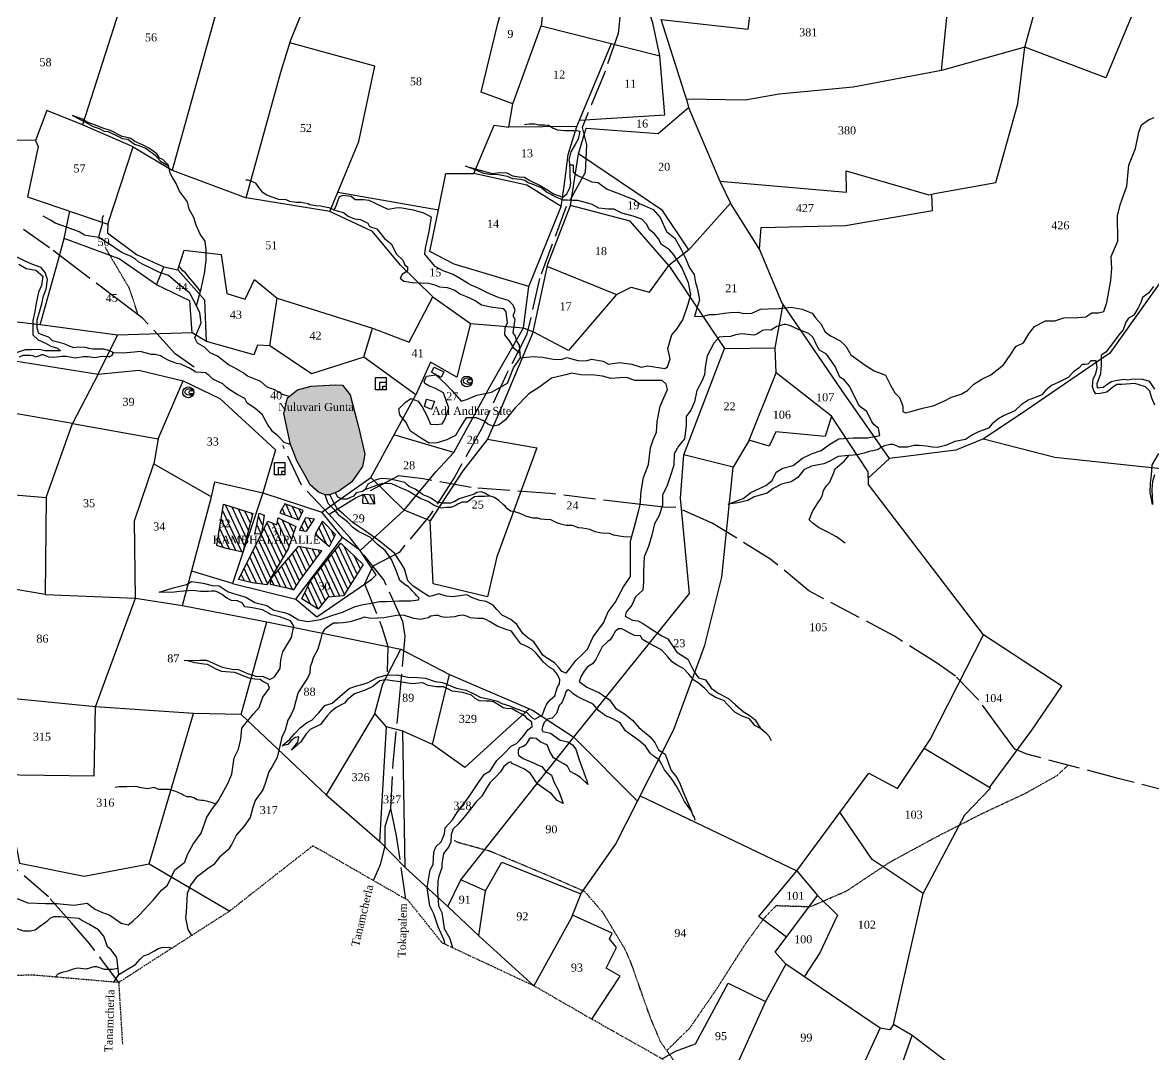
# Model space of a CAD drawing. Header units: millimetres. Extents: x 497 to 2247, y -457 to 1031.
# Drawn here: x 1108.6 to 1532.4, y -128.8 to 257.8 of the extents above; entities that cross this region are included whole.
import ezdxf

# ---------------------------------------------------------------- set-up
doc = ezdxf.new("R2010")
doc.units = ezdxf.units.MM
doc.header["$MEASUREMENT"] = 0
for name, pattern in [('ACAD_ISO02W100', [15, 12, -3]), ('ACAD_ISO07W100', [3, 0, -3]), ('BORDER', [1.75, 0.5, -0.25, 0.5, -0.25, 0, -0.25])]:
    doc.linetypes.add(name, pattern=pattern)
for name, color, linetype in [('CARTTRACK', 30, 'ACAD_ISO02W100'), ('NALA', 4, 'Continuous'), ('ROUND WELL', 5, 'Continuous'), ('SQUAREWELL', 5, 'Continuous'), ('SURVEY_BND', 7, 'Continuous'), ('SURVEY_NO', 7, 'Continuous'), ('VILLAGE_AREA', 1, 'Continuous'), ('WATER_BODY', 4, 'Continuous')]:
    doc.layers.add(name, color=color, linetype=linetype)
doc.layers.add('FOOTPATH', color=150, linetype='ACAD_ISO07W100', lineweight=30)
doc.layers.add('VILL_BOUNDARY', color=6, linetype='BORDER', lineweight=30)
doc.styles.get("Standard").update_dxf_attribs({"font": 'TIMES.TTF'})

msp = doc.modelspace()

# ---------------------------------------------------------------- hatches: boundary and pattern name
at = {"layer": 'VILLAGE_AREA'}
h = msp.add_hatch(dxfattribs=at)
h.set_pattern_fill('ANSI31', color=256, scale=15, angle=70, style=0)
h.paths.add_polyline_path([(1240.4, 80.78), (1236.2, 81.02), (1236.07, 77.76), (1240.56, 77.43)])
h.paths.add_polyline_path([(1221.03, 71.04), (1218.26, 66.08), (1223.66, 61.49), (1225.92, 65.94)])
h.paths.add_polyline_path([(1217.96, 71.69), (1214.68, 72.2), (1212.34, 67.61), (1214.97, 67.25)])
h.paths.add_polyline_path([(1213.8, 74.98), (1206.87, 77.45), (1204.97, 74.17), (1212.2, 71.55)])
h.paths.add_polyline_path([(1211.02, 69.05), (1204.38, 72.19), (1203.94, 69.64), (1200.51, 70.95), (1189.49, 49.08), (1194.82, 47.91), (1200.15, 47.18), (1208.18, 60.67)])
h.paths.add_polyline_path([(1194.96, 73.81), (1183.87, 77.31), (1181.38, 61.93), (1184.89, 60.76), (1191.17, 59.37)])
h.paths.add_polyline_path([(1199.12, 73.3), (1197.23, 73.96), (1195.62, 66.08), (1198.13, 66.22)])
h.paths.add_polyline_path([(1236.31, 54.8), (1227.85, 62.78), (1216.53, 48.61), (1213.31, 41.95), (1219.39, 38.02), (1222.96, 42.55), (1228.92, 43.02)])
h.paths.add_polyline_path([(1220.73, 59.87), (1211.83, 61.54), (1201.61, 49.52), (1201.39, 47.4), (1207.74, 46.03), (1210.24, 45.27), (1212.55, 48.77)])
h.paths.add_polyline_path([(1179.13, 61.8), (1220.01, 61.8), (1220.01, 66.3), (1179.13, 66.3)], flags=9)
h.paths.add_polyline_path([(1201.03, 64.85), (1206.98, 64.85), (1206.98, 69.41), (1201.03, 69.41)], flags=24)
h.paths.add_polyline_path([(1181.22, 67.83), (1187.17, 67.83), (1187.17, 72.4), (1181.22, 72.4)], flags=9)
h.paths.add_polyline_path([(1218.73, 44.33), (1224.68, 44.33), (1224.68, 48.9), (1218.73, 48.9)], flags=24)
at = {"layer": 'WATER_BODY'}
h = msp.add_hatch(dxfattribs=at)
h.set_pattern_fill('DASH', color=256, scale=15, style=0)
h.paths.add_polyline_path([(893.99, 152.63), (894.09, 155.54), (882.16, 159.4), (881.44, 156.58), (879.94, 151.86), (878.21, 148.18), (875.25, 142.47), (875.11, 137.2), (876.57, 135.02), (881.35, 134.11), (886.08, 135.29), (888.72, 138.21), (891.86, 142.21), (893.4, 145.8)])
h.paths.add_polyline_path([(891.17, 164.08), (888.26, 166.08), (886.35, 166.03), (884.62, 165.58), (883.89, 164.53), (882.53, 160.85), (882.16, 159.4), (894.09, 155.54), (894.13, 156.81), (892.67, 160.72)])
h.paths.add_polyline_path([(1231.41, 118.37), (1228.55, 121.98), (1225.81, 122.1), (1216.76, 121.57), (1211.63, 120.23), (1207.95, 117.14), (1206.55, 111.29), (1209.06, 99.69), (1210.21, 96.62), (1211.4, 93.62), (1214.5, 88.1), (1216.37, 84.64), (1219.52, 81.86), (1222.07, 80.86), (1223.76, 80.81), (1227.16, 82.24), (1232.06, 85.74), (1235.97, 91.45), (1236.84, 96.14), (1234.68, 105.88)])
h.paths.add_polyline_path([(878.85, 143.74), (887.02, 143.74), (887.02, 148.31), (878.85, 148.31)], flags=24)
h.paths.add_polyline_path([(1203.55, 111.44), (1232.86, 111.44), (1232.86, 116.16), (1203.55, 116.16)], flags=9)

# ---------------------------------------------------------------- linework, layer by layer
at = {"layer": 'CARTTRACK'}
for points in [[(1172.94, 128.63), (1165.85, 133.72), (1153.61, 147.08), (1145.84, 152.96), (1129.6, 165.13), (1118.74, 173.38), (1105.98, 182.41), (1093.72, 192.4), (1074.46, 208.06), (1057.98, 219.66), (1040.62, 236.35), (1019.7, 258.99), (1007.02, 272.42), (994.48, 281.19), (967.85, 297.44), (953.99, 305.24), (932.67, 314.02), (902.08, 324.06)], [(1144.63, -101.88), (1133.63, -87.18), (1126.9, -79.54), (1118.33, -69.72), (1106.23, -59.45), (1098.84, -38.03), (1093.43, -13.07), (1087.56, 23.76), (1082.41, 49.11), (1077.79, 69.79), (1064.25, 98.11), (1044.65, 138.97), (1033.76, 158.97), (1025.37, 175.64), (1001.49, 191.85), (999.31, 194.94), (999.31, 200.41), (1000.3, 228.92), (1000.56, 243.66), (1006.09, 273.07)], [(1332.73, 262.15), (1331.77, 253.75), (1326.32, 237.92), (1318.31, 218.53), (1320, 211.96), (1319.48, 201.68), (1312.35, 188.88), (1302.35, 161.97), (1297.49, 140.63), (1289.99, 126.06), (1280.63, 105.56), (1270.46, 87.52), (1261.46, 73.51), (1249.74, 59.3), (1239.87, 54.15), (1236.79, 47.53), (1243.22, 31.3), (1245.44, 24.06), (1245.22, 14.5)], [(1554.16, -34.47), (1519.24, -25.39), (1484.96, -16.34), (1480.43, -14.38), (1475.43, -7.63), (1467.02, 3.91), (1458.23, 12.9), (1451.06, 17.89), (1435.41, 27.86), (1403.23, 44.95), (1388.99, 56.67), (1367, 70.28), (1353.48, 76.29), (1349.83, 76.16), (1338.2, 77.44), (1306.16, 81.32), (1276.75, 83.61), (1258.76, 86.86), (1249.5, 87.94), (1233.65, 79.7), (1223.51, 73.55), (1213.16, 84.49), (1206.18, 99.32)], [(1252.24, -70.64), (1248.77, -46.88), (1246.67, -36.62), (1247.48, -19.72), (1249.58, 1.66), (1252, 27.87), (1251.11, 33.42), (1244.02, 48.95), (1244.02, 48.95), (1244.02, 48.95), (1231.3, 64.86), (1223.51, 73.55)], [(1240.08, -63.67), (1242.69, -57.63), (1244.44, -50.72), (1244.44, -43.32), (1246.67, -36.62)]]:
    msp.add_lwpolyline(points, dxfattribs=at)
at = {"layer": 'FOOTPATH', "ltscale": 0.002}
for points in [[(1151.89, 148.38), (1148.6, 158.34), (1139.61, 173.57)], [(1350.02, -127.35), (1358.75, -118.81), (1368.69, -104.35), (1379.59, -87.27), (1386.64, -77.57), (1391.04, -73.04), (1403.85, -73.43), (1417.39, -67.55), (1433.59, -56.77), (1451.2, -47.22), (1468.26, -38.5), (1484.54, -30.9), (1496.32, -24.27), (1500.42, -20.42)], [(1399.34, -177.1), (1397.3, -173.54), (1384.9, -163.39), (1370.56, -155.05), (1364.06, -147.98), (1352.92, -131.48), (1347.66, -123.99), (1343.83, -114.87), (1336.69, -94.62), (1334.45, -89.5), (1326.16, -75.72), (1319.31, -67.82), (1305.21, -61.66), (1284.06, -52.8), (1271.84, -49.42), (1270.51, -48.69)]]:
    msp.add_lwpolyline(points, dxfattribs=at)
at = {"layer": 'NALA'}
for points in [[(1173.84, 151.7), (1175.67, 158.49), (1176.85, 163.74), (1177.36, 168.65), (1177.42, 172.63), (1177.06, 175.9), (1175.16, 178.51), (1173.61, 181.95), (1172.84, 184.74), (1171.06, 187.89), (1170.46, 190.62), (1167.37, 194.59), (1166.18, 197.56), (1164.75, 199.7), (1163.98, 201.42), (1163.26, 204.39), (1161.12, 206.53), (1159.93, 207.01), (1158.98, 208.61), (1156.19, 210.63), (1153.51, 212.05), (1150.66, 213.24), (1149.23, 214.43), (1147.86, 214.79), (1145.9, 215.14), (1141.58, 217.32), (1139.09, 218.17), (1135.57, 219.52), (1132.84, 220.54), (1131.08, 221.63), (1129.29, 222.18), (1127.29, 222.95), (1133.1, 219.93), (1135.1, 218.87), (1137.36, 218.17), (1139.23, 217.14), (1140.67, 217), (1144.76, 215.02), (1145.91, 214.35), (1148.08, 214.17), (1150.57, 212.24), (1152.54, 211.56), (1154.97, 210.57), (1158.27, 208.15), (1160.35, 205.92), (1163.33, 204.12)], [(1296.75, 219.61), (1298.46, 219.87), (1300.54, 219.87), (1302.04, 219.51), (1302.87, 219.51), (1304.22, 219.51), (1305.67, 219.35), (1307.48, 218.21), (1309.09, 217.64), (1311.68, 217.39), (1314.33, 217.39), (1316.25, 217.33), (1317.39, 217.07), (1316.76, 214.17), (1315.68, 212.15), (1314.06, 209.38), (1313.34, 206.33), (1313.75, 204.46), (1314.95, 204.46), (1314.95, 203.53), (1314.95, 201.92), (1316.55, 200.52), (1319.2, 199.39), (1322, 198.19), (1324.28, 197.87), (1325.89, 196.63), (1327.71, 195.38), (1333.31, 193.21), (1337.92, 191.34), (1339.89, 189.84), (1341.5, 189.22), (1344.89, 187.74), (1347.54, 184.79), (1349.87, 179.56), (1353.09, 176.97), (1355.47, 172.72), (1357.03, 169.48), (1358.53, 165.96), (1360.24, 163.37), (1360.81, 160.42), (1361.54, 157.9), (1362.32, 153.76), (1361.33, 150.76), (1360.61, 148.53), (1360.45, 147.85), (1363.25, 147.7), (1366.05, 148.42), (1368.33, 148.42), (1371.55, 148.89), (1373.88, 149.15), (1376.84, 149.31), (1378.73, 148.84), (1381.84, 148.89), (1385.11, 150.45), (1387.96, 150.6), (1392.26, 150.71), (1396.67, 151.12), (1400.77, 150.4), (1404.45, 148.89), (1405.81, 147.22), (1407.78, 144.99), (1409.39, 141.99), (1411.36, 140.38), (1414.99, 138.62), (1417.16, 136.55), (1419.03, 133.29), (1421.64, 131.49), (1424.39, 129.47), (1427.76, 127.3), (1432.01, 125.74), (1434.03, 121.7), (1435.54, 119.06), (1437.25, 117.3), (1438.49, 114.09), (1438.44, 112.02), (1439.48, 111.55), (1441.97, 112.23), (1445.85, 113.31), (1449.9, 114.19), (1453.89, 116.01), (1456.74, 117.4), (1460.37, 118.6), (1462.71, 119.94), (1465.14, 122.27), (1468.05, 124.19), (1471.52, 125.79), (1476.16, 129.51), (1478.7, 133.18), (1480.87, 136.4), (1483.67, 137.85), (1485.75, 141.21), (1487.82, 143.96), (1491.89, 146.1), (1495.42, 146.05), (1498.79, 147.19), (1504.03, 147.35), (1507.03, 147.61), (1509.32, 149), (1511.75, 149.06), (1513.83, 149.52), (1514.97, 152.89), (1516.42, 161.16), (1516.84, 165.66), (1516.53, 170.12), (1519.05, 175.96), (1518.94, 185.41), (1519.89, 189.5), (1522.44, 196.52), (1523.13, 204.33), (1525.64, 210.64), (1526.92, 216.73), (1527.94, 219.5), (1530.51, 221.4), (1532.68, 222.21)], [(1295.24, 132.15), (1299.85, 132.63), (1303.42, 132.48), (1307.42, 131.66), (1310.48, 131.55), (1312.61, 132.27), (1316.68, 131.19), (1319.81, 131.12), (1321.86, 131.66), (1326.15, 130.97), (1328.17, 129.79), (1332.12, 130.4), (1336.88, 129.82), (1340.48, 128.74), (1342.96, 129.14), (1349.31, 128.2), (1350.31, 128.85), (1351.25, 131.84), (1350.42, 135.69), (1351.87, 140.84), (1353.7, 142.82), (1356.01, 146.38), (1358.06, 152.27), (1359, 155.94), (1358.13, 160.28), (1355.61, 166.03), (1352.69, 170.84), (1351.03, 172.64), (1348.08, 174.59), (1346.89, 176.78), (1345.38, 178.62), (1343.43, 180.27), (1342.5, 182.14), (1340.64, 184.11), (1337.4, 185.33), (1333.15, 186.38), (1331.49, 187.28), (1330.16, 187.85), (1328.21, 187.89), (1326.95, 187.96), (1324.58, 188.28), (1322.09, 189.58), (1320.43, 190.19), (1316.65, 191.16), (1314.74, 191.2), (1312.69, 191.27), (1311.1, 191.27), (1310.27, 191.63), (1308.62, 192.42), (1305, 194.2), (1303.13, 195.93), (1300.24, 196.97), (1297.87, 197.91), (1296.82, 198.66), (1295.31, 198.99), (1292.37, 199.29), (1290.36, 200.15), (1286.83, 200.73), (1283.69, 200.87), (1281.46, 201.27), (1277.93, 202.81), (1274.61, 203.97), (1281.03, 202.24), (1284.59, 201.23), (1287.44, 201.59), (1290.14, 201.52), (1292.27, 200.44), (1294.75, 200.01), (1296.66, 199.83), (1298.75, 198.68), (1302.63, 196.79), (1305.08, 195.28), (1307.63, 193.59), (1311.02, 192.33), (1312.53, 193.66), (1313.79, 196.14), (1314.05, 197.8), (1313.76, 200.06), (1313.76, 202.87), (1313.75, 204.46)], [(1225.17, 187.62), (1223.49, 188.34), (1221.41, 188.78), (1220.35, 188.96), (1218.45, 189.13), (1216.29, 189.57), (1215.58, 189.87), (1212.91, 190.33), (1211.11, 190.33), (1208.76, 190.77), (1207.44, 191.4), (1204.63, 191.47), (1202.14, 192.34), (1201.11, 192.73), (1200.1, 193.17), (1198.83, 194.01), (1197.48, 195.57), (1196.02, 197.64), (1194.14, 198.44), (1193.21, 198.73), (1192.31, 198.73)], [(1312.34, 14.09), (1313.74, 15.73), (1315.91, 18.82), (1318.32, 20.99), (1320.3, 23.07), (1322.38, 27.64), (1326.36, 32.92), (1328.03, 37.08), (1330.71, 40.5), (1333.76, 46.36), (1336.44, 50.32), (1336.39, 63.44), (1337.92, 68.99), (1339.58, 75.12), (1340.05, 77.13), (1340.47, 82.23), (1341.29, 87.38), (1343.17, 92.21), (1343.91, 98.5), (1344.9, 101.48), (1346.22, 104.28), (1346.39, 108.33), (1347.54, 114.11), (1350.28, 120.36), (1349.78, 122.34), (1348.29, 123.66), (1345.48, 123.66), (1341.51, 123.66), (1338.04, 123.66), (1335.06, 124.82), (1332.42, 124.74), (1329.03, 124.41), (1325.97, 125.32), (1322.91, 125.65), (1317.78, 125.81), (1314.39, 126.39), (1312.74, 125.89), (1306.82, 124.55), (1302.46, 121.3), (1298.34, 118.75), (1293.05, 113.33), (1289.62, 108.98), (1286.95, 106.95), (1284.8, 106.6), (1282.94, 107.35), (1281.6, 108.4), (1280.21, 109.09), (1278.76, 109.73), (1276.84, 109.73), (1274.81, 109.67), (1272.69, 106.29), (1270.84, 103.1), (1267.64, 101.48), (1263.87, 100.37), (1261.02, 100.26), (1258.06, 102), (1253.93, 104.72), (1252.19, 108.09), (1250.04, 110.82), (1249.58, 113.08), (1251.96, 115.4), (1254.16, 116.91), (1256.84, 115.98), (1258.35, 113.78), (1260.09, 110.64), (1261.54, 107.39), (1263.69, 107.16), (1265.84, 107.51), (1266.71, 108.79), (1267.35, 110.47), (1268.4, 113.45), (1267.53, 115.77), (1266.31, 119.08), (1263.4, 120.71), (1260.85, 121.75), (1259.34, 122.62), (1259.05, 123.49), (1259.92, 125.29), (1263.52, 125.81), (1267.06, 122.39), (1269.5, 119.95), (1272.99, 115.95), (1275.31, 116.7), (1278.85, 118.21), (1284.31, 119.31), (1290.37, 122.75), (1292.57, 128.38), (1295.24, 132.15), (1294.84, 136.9), (1293.74, 138.64), (1293.39, 140.32), (1292.46, 141.54), (1292.87, 144.32), (1293.27, 146.53), (1292.52, 147.98), (1293.27, 150.07), (1292.4, 151.98), (1290.66, 153.66), (1287.18, 154.71), (1283.34, 156.27), (1281.08, 157.38), (1279.04, 158.36), (1276.78, 159.41), (1275.62, 160.05), (1272.71, 161.79), (1270.02, 163.45), (1266.25, 164.84), (1263.23, 166.41), (1261.25, 168.73), (1259.39, 170.99), (1259.57, 173.26), (1260.96, 179.58), (1261.89, 184.95), (1259.04, 186.34), (1255.09, 187.56), (1250.04, 188.37), (1248.41, 188.31), (1245.74, 187.73), (1243.94, 188.55), (1241.15, 189.88), (1238.48, 191.16), (1236.39, 191.39), (1233.25, 191.39), (1231.74, 192.61), (1228.66, 192.96), (1227.27, 192.49), (1225.75, 188.43), (1225.17, 187.62), (1228.88, 186.69), (1230.63, 185.24), (1233.06, 184.25), (1235.21, 183.96), (1238, 182.69), (1238.64, 181.35), (1241.43, 180.48), (1244.22, 176.92), (1246.78, 174.94), (1248.79, 171.06), (1251.11, 168.83), (1251.91, 166.94), (1252.8, 166.34), (1252.88, 164.79), (1250.91, 163.45), (1250.1, 162), (1251.51, 160.95), (1254.75, 160.4), (1257.74, 160.33), (1260.69, 160.16), (1263.1, 159.48), (1264.84, 158.82), (1267.71, 158.59), (1270.58, 157.59), (1272.44, 156.18), (1276.11, 154.69), (1278.59, 153.42), (1280.6, 152.05), (1284.04, 151.33), (1288.68, 150.67), (1289.68, 149.41), (1290.2, 145.32), (1289.28, 143.15), (1289.2, 140.86), (1290.92, 138.57), (1292.44, 136.08), (1295.09, 133.99)], [(1208.56, 117.66), (1206.2, 118.43), (1202.97, 120.24), (1200.28, 121.24), (1197.94, 123.34), (1195.34, 124.34), (1192.86, 125.26), (1191.27, 126.52), (1188.02, 128.38), (1185.84, 129.6), (1183.36, 131.44), (1181.6, 132.82), (1178.96, 134.12), (1176.82, 136.18), (1174.22, 137.73), (1173.22, 139.69), (1174.31, 142.27), (1175.48, 145.33), (1174.98, 149.06), (1173.84, 151.7), (1171.32, 156.42), (1166, 160.61), (1163.3, 163.01), (1159.69, 164.31), (1156.71, 165.78), (1154.11, 167.08), (1152.18, 168), (1150.76, 169.34), (1149.04, 170.3), (1147.4, 170.89), (1145.6, 171.81), (1143.17, 173.44), (1142.29, 174.03), (1137.19, 177.24), (1133.8, 177.82), (1131.78, 178.12), (1129.77, 179.41), (1125.45, 181.01), (1120.88, 182.68), (1119.08, 183.81), (1116.35, 185.28)], [(1137.19, 177.24), (1137.65, 179.46), (1138.53, 182.22), (1138.62, 184.82), (1139.04, 185.7)], [(1209.06, 99.69), (1206.65, 100.48), (1204.26, 102.96), (1202.28, 104.62), (1200.38, 107.28), (1198.45, 110.9), (1195.62, 113.33), (1192.84, 115.16), (1191.85, 116.95), (1189.02, 118.49), (1186.63, 119.97), (1184.85, 121.16), (1183.61, 122.45), (1179.87, 124.17), (1178.53, 125.55), (1177.14, 126.59), (1175.6, 126.69), (1173.56, 126.84), (1171.23, 128.28), (1169.2, 129.22), (1167.86, 129.87), (1166.42, 130.01), (1163.64, 131.06), (1161.36, 132.34), (1160.26, 132.89), (1158.33, 133.48), (1156.89, 133.48), (1152.72, 134.58), (1150.44, 134.33), (1146.34, 133.94), (1142.81, 134.09), (1140.88, 134.94), (1139.09, 135.38), (1137.01, 135.43), (1134.97, 135.43), (1133.53, 135.68), (1132.24, 136.03), (1129.61, 136.17), (1127.83, 135.98), (1125.79, 136.67), (1124.16, 137.46), (1119.89, 138.6), (1118.4, 139.89), (1116.61, 140.59), (1114.68, 141.28), (1114.03, 143.36), (1114.03, 146.48), (1115.77, 152.37), (1116.46, 155.44), (1117.45, 157.92), (1117.95, 161.56), (1117.1, 164.18), (1115.61, 166.02), (1112.14, 167.31), (1109.36, 168.55), (1106.43, 169.93)], [(1107.22, 167.26), (1109.99, 165.63), (1113.57, 165.08), (1116.2, 162.85), (1115.71, 159.35), (1114.56, 156.77), (1113.87, 153.25), (1113.12, 148.94), (1112.43, 146.16), (1112.43, 140.78), (1114.49, 138.98), (1117.45, 137.55), (1119.2, 136.51), (1121.74, 135.81), (1122.82, 134.8), (1119.27, 134.8), (1117, 134.8), (1114.87, 135.29), (1112.12, 135.22), (1109.64, 135.18), (1102.27, 132.7)], [(1175.29, 157.09), (1174.37, 158.31), (1172.43, 160.61), (1170.6, 162.96), (1169.61, 164.05), (1168.67, 164.78), (1167.41, 166.25)], [(1532.43, 158.94), (1530.53, 156.38), (1528.24, 154.79), (1527.66, 152.97), (1526.71, 150.94), (1525.08, 148.23), (1522.99, 147.1), (1522.02, 145.55), (1521.01, 142.73), (1519.38, 140.83), (1517.01, 137.51), (1514.57, 134.37), (1512.86, 133.13), (1512.82, 129.68), (1512.51, 126.16), (1511.19, 122.4), (1511.3, 120.97), (1513.55, 121.24), (1516.58, 123.26), (1518.94, 123.88), (1521.43, 124.23), (1522.86, 123.99), (1524.84, 124.34), (1528.25, 124.23), (1530.74, 123.41), (1532.79, 120.51)], [(1532.89, 114.5), (1531.84, 117.02), (1530.99, 119.65), (1529.4, 121.32), (1527.11, 122.09), (1525.4, 122.56), (1520.53, 122.22), (1518.71, 122.19), (1517, 121.06), (1514.95, 119.36), (1512.39, 118.78), (1510.87, 118.74), (1510.06, 119.78), (1509.55, 121.41), (1509.86, 124.35), (1510.83, 126.25), (1511.34, 128.62), (1510.91, 131.06), (1510.1, 131.06), (1508.93, 131.02), (1507.77, 129.78), (1506.8, 129.74), (1505.75, 129.66), (1504.51, 128.38), (1502.38, 126.91), (1500.48, 124.82), (1497.22, 123.19), (1494.19, 121.88), (1491.81, 119.85), (1490.61, 118.37), (1488.51, 117.44), (1485.49, 116.32), (1482.77, 114.58), (1480.41, 112.33), (1476.45, 110.62), (1474.12, 109.27), (1471.94, 107.47), (1470.58, 105.81), (1466.82, 104.45), (1464.57, 103.37), (1461.93, 101.55), (1457.94, 100.85), (1454.47, 99.32), (1451.52, 98.54), (1449.58, 98.66), (1447.41, 99.05), (1444.65, 99.32), (1442.68, 99.32), (1440.23, 98.7), (1437.05, 98.74), (1434.96, 99.67), (1433.68, 99.71), (1431.58, 99.16), (1430.15, 98.5), (1428.95, 97.76), (1425.93, 97.06), (1423.95, 96.48), (1421.54, 95.83), (1418.29, 95.55), (1414.25, 95.24), (1410.84, 93.31), (1408.86, 92.42), (1404.21, 91.64), (1401.34, 90.21), (1399.11, 87.4), (1396.66, 85.77), (1393.02, 84.84), (1389.95, 83.29), (1387.59, 81.51), (1382.82, 80.11), (1380.45, 78.72), (1376.69, 77.87), (1373.08, 77.4), (1378.67, 79.49), (1381.58, 81.7), (1387.2, 84.38), (1389.53, 86.2), (1391.04, 89.37), (1393.56, 90.81), (1397.44, 91.89), (1400.83, 94.59), (1404.32, 96.22), (1407.85, 97.53), (1411.11, 99.9), (1414.48, 101.87), (1419.84, 102.19), (1425.39, 102.27), (1429.85, 103.12), (1429.42, 105.8), (1427.76, 107.08), (1426.9, 108.24), (1425.04, 112.06), (1423.3, 113.3), (1422.13, 114.26), (1420.77, 117.13), (1419.42, 119.73), (1418.49, 121.52), (1416.47, 123.96), (1414.88, 124.89), (1413.13, 128.88), (1411.43, 131.4), (1409.94, 133.61), (1407.27, 135.01), (1406.22, 136.87), (1404.86, 139.85), (1403.27, 141.36), (1399.01, 142.87), (1397.26, 143.76), (1395.59, 144.46), (1394.66, 144.73), (1394, 144.73), (1391.29, 143.99), (1390.32, 143.3), (1389, 142.6), (1387.02, 142.64), (1385.89, 142.37), (1384.73, 141.63), (1383.99, 141.21), (1382.64, 140.74), (1378.15, 141.23), (1375.9, 140.77), (1373.88, 140.15), (1371.17, 140.11), (1369.69, 139.99), (1367.72, 137.67), (1365.19, 132.98), (1364.38, 128.68), (1364.11, 125.86), (1363.14, 123.46), (1361.28, 119.97), (1360.38, 115.67), (1359.06, 112.61), (1357.28, 110.19), (1357.35, 106.7), (1356.69, 101.78), (1354.44, 99.13), (1352.77, 96.22), (1352.62, 91.94), (1351.45, 88.14), (1350.14, 84.39), (1348.43, 80.72), (1348.46, 76.96), (1347.22, 73.16), (1345.4, 69.95), (1344.47, 65.78), (1343.15, 61.44), (1341.59, 57.6), (1341.33, 52.24), (1341.33, 48.37), (1341.04, 45.2), (1338.36, 42.63), (1336.99, 39.47), (1334.86, 36.93), (1334.41, 35.42), (1337.2, 33.84), (1339.12, 33.64), (1341.32, 32.47), (1343.53, 31.01), (1348.21, 28.08), (1350.45, 26.94), (1353.78, 21.93), (1357.88, 19.25), (1360.26, 14.55), (1361.87, 12.28), (1364.52, 11.52), (1366.62, 8.47), (1369.3, 6.61), (1373.12, 4.59), (1375.83, 2.18), (1378.6, -0.27), (1381.28, -1.89), (1383.18, -3.4), (1385.14, -6.73), (1382.97, -5.56), (1381.04, -3.02), (1378.33, -2.13), (1375.54, -0.58), (1372.6, 2.45), (1371.5, 3.69), (1368.13, 5.03), (1366.28, 6.2), (1364.28, 8.29), (1361.81, 10.46), (1360.12, 11.45), (1358.33, 13.62), (1356.33, 15.84), (1354.06, 16.94), (1351.99, 18.34), (1350.48, 20.2), (1348.11, 22.67), (1345.7, 24.08), (1343.26, 25.28), (1340.91, 26.71), (1340.12, 27.98), (1337.92, 28.16), (1336.2, 29.05), (1334.14, 30.15), (1333.21, 30.59), (1331.94, 30.63), (1330.63, 29.7), (1329.53, 27.67), (1328.84, 26.54), (1327.88, 25.89), (1325.81, 23.9), (1324.25, 20.69), (1323.39, 19.21), (1322.19, 17.59), (1320.37, 16.46), (1319.06, 14.85), (1317.92, 12.9), (1317.23, 10.98), (1320.09, 8.78), (1324.87, 6.68), (1328.51, 4.01), (1330.86, 0.89), (1334.16, -1.24), (1337.23, -3.61), (1339.56, -6.35), (1343.84, -9.78), (1345.49, -11.94), (1346.9, -14.72), (1349.37, -16.34), (1351.69, -22.41), (1353.85, -25.09), (1354.85, -26.87), (1356.33, -30.82), (1359.32, -37.64), (1356.64, -34.1), (1354.95, -30.56), (1353.47, -27.95), (1352.09, -25.8), (1350.75, -24.22), (1349.2, -22.23), (1348.14, -20.14), (1347.11, -18.38), (1345.04, -17.11), (1343.76, -15.96), (1342.11, -13.28), (1339.53, -11.22), (1337.3, -9.54), (1334.58, -7.51), (1332.58, -4.6), (1329.55, -2.92), (1327.28, -2.09), (1324.6, -0.1), (1322.4, 2.37), (1317.9, 4.6), (1316.49, 5.36), (1314.85, 6.37), (1313.82, 7.43), (1313.03, 7.85), (1312.65, 7.64), (1312.2, 6.99), (1311.82, 5.85), (1311.34, 4.41), (1310.86, 3.28), (1310.48, 2.69), (1309.83, 2.01), (1309.42, 1.22), (1308.66, -1.06), (1307.04, -2.78), (1305.29, -3.23), (1304.12, -4.39), (1303.47, -6.04), (1303.19, -7.04), (1303.61, -7.83), (1304.84, -8.07), (1306.39, -8.38), (1310.08, -11.09), (1313, -11.71), (1314.72, -12.84), (1315.89, -14.39), (1317.09, -18.03), (1318.4, -21.77), (1320.12, -26.24), (1320.5, -27.7), (1317.54, -24.88), (1315.75, -23.75), (1313.76, -22.82), (1312.76, -20.76), (1311.21, -19.76), (1309.15, -18.73), (1307.6, -17.63), (1306.19, -15.35), (1305.15, -12.81), (1304.19, -12.39), (1302.64, -11.71), (1301.89, -11.02), (1301.1, -10.4), (1300, -10.26), (1298.9, -10.37), (1298.48, -10.68), (1297.66, -11.88), (1297.25, -12.77), (1296.18, -13.49), (1294.87, -13.94), (1294.32, -14.76), (1294.29, -15.93), (1294.46, -16.72), (1296.15, -17.89), (1297.14, -18.27), (1300.03, -19.61), (1301.89, -20.43), (1303.23, -20.95), (1304.6, -22.66), (1306.84, -24.23), (1307.84, -26.94), (1309.46, -29.93), (1311, -34.02), (1311.14, -34.74), (1309.01, -33.71), (1306.84, -31.2), (1303.99, -29.14), (1301.69, -27.49), (1300.83, -26.39), (1299.97, -25.09), (1298.97, -23.61), (1296.67, -21.96), (1291.85, -19.63), (1291.75, -19.21), (1290.85, -19.39), (1288.93, -20.93), (1287.73, -22.96), (1285.97, -24.85), (1283.69, -27.08), (1282.07, -29.69), (1280.69, -31.99), (1278.73, -34.05), (1274.09, -39.88), (1271.89, -42.53), (1270.03, -44.31), (1269.17, -46.38), (1269.06, -49.22), (1268.24, -51.14), (1266.31, -53.54), (1265.69, -57.42), (1265.76, -58.92), (1264.56, -61.98), (1264.21, -63.84), (1264.11, -67.72), (1264.45, -73.08), (1265.69, -75.57), (1266.28, -79.01), (1266.55, -81.68), (1268.72, -85.39), (1269.68, -88.92)], [(1107.52, 132.53), (1108.88, 133.19), (1111.49, 133.19), (1112.47, 133.05), (1113.34, 132.6), (1115.05, 133.08), (1115.88, 133.43), (1116.16, 133.47), (1118.32, 132.6), (1120.31, 132.42), (1123.45, 132.87), (1125.02, 132.84), (1128.33, 132.18), (1131.42, 132.66), (1133.19, 132.63), (1135.7, 132.32), (1137.65, 132.63), (1139.01, 132.84), (1140.58, 132.66), (1141.28, 132.7), (1142.22, 133.22), (1142.5, 133.54), (1142.42, 134.26)], [(1416.92, 62.71), (1413.63, 65.17), (1410.64, 66.74), (1406.91, 68.6), (1404.82, 70.1), (1403.4, 71.52), (1404.67, 74.57), (1406.46, 77.56), (1407.51, 79.13), (1408.33, 80.77), (1408.7, 82.49), (1409.82, 84.2), (1411.09, 85.62), (1411.62, 86.81), (1412.51, 88.83), (1413.11, 90.62), (1416.62, 93.63), (1418.29, 95.55)], [(1532.85, 88.37), (1531.99, 85.85), (1531.76, 82.91), (1532.03, 77.2), (1531.22, 81.74), (1531.26, 85.22), (1531.68, 88.28), (1531.92, 92.16), (1534.37, 96.34)], [(1336.81, 64.95), (1333.81, 65.18), (1330, 65.75), (1328.5, 66.39), (1325.62, 66.46), (1323.24, 66.95), (1321.14, 67.81), (1318.5, 68.34), (1316.97, 68.45), (1314.66, 69.41), (1312.38, 69.41), (1310.28, 69.87), (1308.86, 70.33), (1306.58, 71.43), (1304.17, 71.59), (1302.86, 71.76), (1301.68, 72.08), (1300.01, 72.08), (1297.62, 72.69), (1294.71, 73.97), (1293.03, 74.43), (1291.47, 74.71), (1290.33, 75.64), (1289.48, 76.63), (1288.76, 77.24), (1287.05, 78.7), (1285.41, 79.91), (1283.46, 80.51), (1281.82, 81.44), (1280.43, 82.01), (1278.9, 81.76), (1277.8, 81.12), (1274.2, 79.95), (1272.25, 79.31), (1270.65, 78.35), (1269.03, 77.75), (1266.07, 77.78), (1263.87, 78.17), (1263.12, 78.56), (1261.84, 79.45), (1260.38, 80.2), (1259.28, 80.62), (1258.35, 81.05), (1256.29, 82.62), (1255.72, 83.04), (1253.51, 84.04), (1252.62, 84.68), (1251.87, 85.46), (1248.09, 86.36), (1246.38, 86.79), (1243.5, 86.96), (1242.54, 86.86), (1240.76, 86.32), (1238.05, 84.87), (1237.63, 84.09), (1237.02, 82.84), (1241.97, 84.73), (1243.68, 85.29), (1246.88, 85.12), (1250.12, 83.66), (1253.39, 82.17), (1257.9, 79.49), (1259.14, 79.02), (1260.74, 78.38), (1263.09, 76.82), (1265.51, 75.97), (1267.26, 76.18), (1269.25, 76.18), (1270.67, 76.82), (1271.74, 77.46), (1272.63, 77.92), (1273.62, 78.21), (1275.19, 78.21), (1278.01, 80.24), (1279.22, 80.41), (1280.36, 80.41), (1281.67, 80.41), (1283.46, 80.51)], [(1105.89, -70.15), (1110.56, -72.02), (1117.18, -72.31), (1121.51, -72.31), (1127.88, -72.94), (1132.84, -72.19), (1135.67, -74.35), (1138.62, -75.62), (1141.36, -76.62), (1145.57, -79.57), (1148.2, -80.2), (1149.9, -78.82), (1152.28, -76.62), (1154.32, -74.45), (1157.57, -70.98), (1160.7, -67.27), (1162.9, -65.4), (1165.69, -59.62), (1169.45, -56.8), (1170.37, -53.89), (1172.57, -49.98), (1175.57, -45.88), (1177.7, -39.97), (1179.53, -36.98), (1182.03, -33.73), (1185.54, -27.25), (1187.03, -23.83), (1187.95, -17.68), (1189.53, -14.47), (1190.37, -10.65), (1190.84, -6.54), (1192.84, -4.13), (1195.3, -1.09), (1197.29, 1.12), (1198.63, 5.11), (1201.13, 8.38), (1200.63, 9.88), (1198.63, 10.88), (1197.67, 11.71), (1195.59, 11.83), (1193.59, 12.13), (1191.55, 12.92), (1189.59, 13.75), (1187.97, 14.33), (1183.19, 14.72), (1181.11, 15.55), (1179.74, 16.3), (1177.86, 17.3), (1176.53, 17.47), (1173.16, 17.88), (1170.57, 18.71), (1169.2, 18.76), (1175.07, 18.88), (1177.49, 18.88), (1180.03, 17.84), (1183.36, 16.3), (1187.19, 15.59), (1189.52, 15.39), (1192.94, 13.89), (1196.02, 12.97), (1198.77, 12.77), (1201.22, 11.68), (1203.01, 12.72), (1205.13, 15.8), (1205.34, 19), (1206.17, 22.08), (1209.38, 27.39), (1210.3, 31.71), (1209.01, 33.71), (1205.38, 35), (1201.93, 35.87), (1199.85, 37), (1198.51, 37.79), (1194.74, 38.56), (1191.95, 38.94), (1190.99, 40.27), (1189.16, 41.1), (1186.91, 41.23), (1184.75, 42.35), (1183.45, 43.51), (1181.79, 44.43), (1180.75, 44.72), (1179.37, 44.72), (1178.29, 44.59), (1176.25, 44.59), (1175.25, 44.59), (1172.46, 45.05), (1167.38, 44.59), (1164.55, 44.26), (1159.84, 44.43), (1165.55, 46.13), (1170, 47.3), (1171.92, 48.34), (1176.25, 47.71), (1179.62, 46.84), (1182.25, 46.72), (1185.7, 44.55), (1188.95, 43.47), (1192.28, 42.56), (1195.66, 40.56), (1200.16, 39.35), (1202.78, 37.69), (1206.82, 36.82), (1208.82, 35.98), (1212.01, 34.05), (1215.55, 33.34), (1220.26, 34.09), (1224.55, 35.67), (1228.55, 36.92), (1233.3, 39.04), (1236.21, 39.79), (1239.38, 40.33), (1242.34, 40.87), (1245, 40.87), (1249.6, 41.14), (1254.1, 41.1), (1256.97, 41.55), (1257.22, 42.14), (1256.22, 43.13), (1255.72, 43.8), (1254.64, 44.84), (1253.93, 45.59), (1253.22, 46.34), (1252.02, 47.17), (1250.02, 48.75), (1248.58, 52.47), (1247.92, 54.2), (1246.85, 56.66), (1244.45, 60.05), (1241.59, 62.25), (1238.99, 64.91), (1236.26, 66.24), (1234.26, 67.3), (1232.2, 68.7), (1230.4, 70.7), (1227.36, 72.99), (1225.86, 74.86), (1224.27, 76.5), (1223.15, 77.67), (1222.07, 80.86)], [(1312.34, 14.09), (1310.75, 14.62), (1309.58, 16.2), (1307.99, 17.97), (1305.75, 19.26), (1303.52, 20.84), (1301.87, 23.43), (1300.23, 25.84), (1297.93, 27.25), (1296.11, 28.95), (1293.86, 32.22), (1291.57, 34.16), (1288.39, 35.81), (1286.34, 37.92), (1284.98, 39.51), (1282.4, 40.86), (1279.93, 41.27), (1277.22, 42.21), (1275.04, 43.44), (1269.79, 42.64), (1267.38, 42.87), (1264.56, 43.75), (1262.26, 42.99), (1260.97, 42.81), (1258.03, 44.69), (1254.91, 46.81), (1252.97, 48.69), (1251.74, 53.15), (1250.38, 55.44), (1248.03, 58.97), (1246.21, 60.38), (1242.2, 63.64), (1236.67, 67.58), (1232.49, 70.4), (1228.91, 73.57), (1226.67, 75.51), (1225.49, 77.45), (1223.76, 80.81)], [(1237.02, 82.84), (1235.98, 82.16), (1233.67, 81.55), (1232.64, 80.35), (1231.55, 79.9), (1230.1, 79.21), (1228.54, 79.21), (1227.9, 79.49), (1226.57, 80.1), (1225.88, 81.7)], [(1266.98, -87.57), (1266.5, -85.8), (1264.34, -81.05), (1262.73, -76.14), (1261.18, -73.18), (1260.19, -66.33), (1261.31, -59.7), (1262.48, -57.66), (1262.79, -52.97), (1263.53, -51.06), (1265.45, -49.19), (1266.75, -46.17), (1266.99, -43.88), (1269.77, -40.86), (1271.57, -37.96), (1275.77, -32.49), (1279.67, -26.5), (1281.7, -23.85), (1283.8, -22.55), (1286.28, -18.73), (1289.13, -16.05), (1291.72, -13.33), (1293.7, -12.34), (1294.87, -11.23), (1296.42, -9.26), (1297.96, -7.22), (1299.63, -5.93), (1299.49, -4.38), (1297.95, -3.17), (1297.11, -2.22), (1295.67, -1.34), (1293.92, -0.45), (1292.05, 0.63), (1289.95, 0.79), (1288.7, 1.11), (1286.97, 2.22), (1285.05, 3.3), (1283.62, 3.6), (1282.38, 3.54), (1279.84, 3.65), (1278.27, 4.49), (1276.8, 5.85), (1273.64, 6.84), (1270.66, 7.2), (1269.61, 7.33), (1267.96, 8.17), (1266.37, 8.87), (1265.42, 8.9), (1263.56, 8.9), (1260.61, 9.44), (1258.58, 10.41), (1254.51, 10.06), (1250.03, 10.76), (1247.19, 11.11), (1244.57, 11.54), (1242.46, 11.16), (1239.87, 9.06), (1237, 7.66), (1232.97, 6.36), (1230.23, 4.09), (1229.2, 2.77), (1226.07, 1.12), (1224.12, -0.47), (1222.71, -1.97), (1220.25, -5.13), (1216.38, -7.11), (1214.9, -8.7), (1212.93, -11.7), (1209.44, -14.86), (1211.82, -11.87), (1212.09, -9.87), (1210.71, -10.06), (1209.17, -11.33), (1208.06, -12.68), (1205.93, -13.19), (1208.71, -10.71), (1210.55, -8.68), (1212.69, -6.4), (1215.06, -4.56), (1216.98, -3.59), (1219.58, -0.81), (1221.87, 1.89), (1224.58, 2.85), (1227.66, 5.39), (1231.04, 8.25), (1233.42, 9.17), (1236.2, 9.87), (1238.13, 10.53), (1241.59, 12.42), (1244.78, 13.34), (1248.97, 13.42), (1252.99, 12.5), (1256.56, 12.45), (1259.61, 12.15), (1263.23, 10.96), (1265.93, 10.5), (1269.01, 9.29), (1271.28, 8.4), (1274.8, 7.61), (1278.01, 6.16), (1280.14, 5.01), (1283.65, 4.36), (1286.57, 3.58), (1288.25, 2.63), (1291.11, 1.8), (1294.08, 0.58), (1297.54, -0.69), (1299.55, -2.72), (1300.53, -3.24), (1303.39, -1.56), (1304.26, 0.57), (1305.04, 2.57), (1306.36, 4.08), (1308.06, 5.5), (1308.93, 8.55), (1309.87, 10.06), (1310.01, 11.57), (1309.25, 13.27), (1307.72, 15.29), (1305.92, 16.32), (1303.77, 18.12), (1302.74, 19.53), (1300.82, 21.83), (1299.48, 23.09), (1296.8, 24.36), (1295.34, 25.08), (1293.42, 27.59), (1291.81, 29.77), (1289.51, 30.58), (1286.48, 31.65), (1283.57, 33.37), (1282.19, 34.21), (1281.04, 34.48), (1279.28, 34.52), (1276.44, 34.79), (1275.33, 35.25), (1273.76, 35.82), (1271.73, 35.51), (1270.58, 35.09), (1268.87, 34.98), (1267.18, 34.87), (1265.46, 35.21), (1264.43, 35.59), (1263.24, 35.59), (1262.47, 35.52), (1261.51, 35.37), (1260.67, 34.83), (1259.37, 34.48), (1257.8, 34.1), (1255.23, 34.56), (1251.74, 35.67), (1249.45, 35.71), (1244.04, 34.83), (1239.25, 34.48), (1236.65, 35.06), (1235, 34.41), (1231.37, 33.3), (1228.8, 32.88), (1226.85, 32.76), (1225.09, 32.76), (1222.98, 31.38), (1221.6, 30.24), (1220.84, 29.09), (1220.26, 26.52), (1219.3, 23.04), (1217.57, 19.75), (1217, 18.03), (1216.38, 16.38), (1216.31, 14.01), (1215.39, 12.17), (1213.39, 9.19), (1211.78, 6.55), (1210.29, 0.78), (1209.21, -1.48), (1208.06, -3.58), (1206.99, -7.3), (1205.76, -9.9), (1204.73, -14.31), (1203.96, -17.59), (1202.16, -20.88), (1200.9, -22.87), (1199.56, -27.27), (1198.71, -29.68), (1195.76, -33.64), (1194.84, -36.28), (1193.92, -40.07), (1191.55, -43.4), (1188.75, -46.49), (1187.02, -50.04), (1185.72, -52.19), (1182.46, -54.87), (1180.16, -57.83), (1177.97, -59.29), (1175.67, -60.97), (1173.72, -62.47), (1171.5, -65.34), (1170.31, -68.49), (1169.93, -75.5), (1169.7, -77.62), (1170.54, -82.02), (1171.94, -84.29)], [(1389.3, -11.27), (1388.57, -9.77), (1387.56, -8.72), (1386.15, -7.59), (1385.14, -6.73)], [(1181.05, -35.01), (1179.8, -34.6), (1178.1, -33.98), (1176.46, -33.71), (1175.48, -33.62), (1174.01, -33.43), (1172.74, -32.68), (1171.71, -32.32), (1170.29, -32.26), (1169.07, -31.77), (1168.29, -31.24), (1166.08, -30.26), (1163.42, -29.54), (1161.57, -29.54), (1159.63, -29.5), (1157.92, -28.75), (1155.41, -29.29), (1152.49, -28.8), (1151.69, -28.54), (1151, -28.41), (1147.64, -28.54), (1144.68, -28.54), (1143.26, -28.84)], [(1360.72, -41.03), (1360.36, -39.95), (1359.84, -39.07), (1359.32, -37.64)], [(1144.7, -98.85), (1143.9, -92.43), (1141.82, -89.68), (1140.39, -88.5), (1139.03, -84.47), (1137.12, -82.1), (1133.4, -80.03), (1130.82, -78.63), (1129.67, -77.87), (1126.54, -77.58), (1122.69, -77.2), (1120.19, -77.2), (1118.83, -77.87), (1117.56, -79.1), (1114.92, -80.96), (1113.39, -82.23), (1111.44, -82.57), (1109.12, -82.65), (1105.52, -81.43)], [(1142.87, -101.72), (1144.7, -98.85), (1146.91, -97.47), (1150.88, -95.12), (1152.73, -93.12), (1153.98, -91.81), (1155.85, -91.2), (1158.02, -89.94), (1159.45, -89.16), (1160.84, -88.76), (1163.46, -88.59), (1164.73, -88.94)], [(1144.43, -96.64), (1142.37, -97), (1139.28, -96.93), (1136.43, -96.02), (1135.31, -96.05), (1132.49, -96.84), (1129.17, -96.5), (1127.24, -96.96), (1125.55, -97.59), (1123.43, -98.17), (1121.97, -98.65), (1120.77, -99.81)]]:
    msp.add_lwpolyline(points, dxfattribs=at)
at = {"layer": 'ROUND WELL'}
for centre, major_axis, ratio in [((1275.08, 123.37), (2.06, 0.03), 0.976171), ((1275.49, 123.49), (1.66, -0.08), 0.742773), ((1276.22, 123.43), (0.924, -0.025), 0.731939), ((1170.74, 119.27), (2.06, 0.03), 0.976171), ((1171.15, 119.39), (1.66, -0.08), 0.742773), ((1171.88, 119.33), (0.924, -0.025), 0.731939)]:
    msp.add_ellipse(centre, major_axis=major_axis, ratio=ratio, dxfattribs=at)
at = {"layer": 'SQUAREWELL'}
for points in [[(1240.91, 124.83), (1244.85, 124.83), (1244.85, 120.21), (1240.91, 120.21)], [(1242.45, 123.02), (1244.85, 123.02), (1244.85, 120.21), (1242.45, 120.21)], [(1243.68, 121.63), (1244.85, 121.63), (1244.85, 120.21), (1243.68, 120.21)], [(1202.97, 92.97), (1206.91, 92.97), (1206.91, 88.35), (1202.97, 88.35)], [(1204.52, 91.16), (1206.91, 91.16), (1206.91, 88.35), (1204.52, 88.35)], [(1205.74, 89.77), (1206.91, 89.77), (1206.91, 88.35), (1205.74, 88.35)]]:
    msp.add_lwpolyline(points, close=True, dxfattribs=at)
at = {"layer": 'SURVEY_BND'}
for points in [[(1292.73, 350.4), (1284.71, 304.03), (1309.52, 300.46), (1304.93, 274.7), (1302.99, 256.64), (1347.41, 245.32), (1344.86, 257.66), (1336.08, 284.42), (1331.79, 298.29), (1334.13, 299.49), (1327.83, 313.42), (1325.61, 327.75), (1320, 342.53), (1314.92, 350.73)], [(1259.82, 307.74), (1199.69, 321.12), (1187.26, 283.84), (1164.66, 202.5), (1192.39, 192.12), (1205.4, 239.23), (1208.97, 251.02), (1217.11, 271.2), (1230.97, 292.83), (1266.87, 285.59)], [(1484.17, 248.61), (1452.96, 239.88), (1455.01, 259.75), (1466.56, 291.93), (1471.13, 306.29)], [(1549.13, 277.43), (1527.83, 268.97), (1514.59, 237.09), (1484.17, 248.61), (1496.02, 291.38), (1527.83, 268.97)], [(1145.33, 267.73), (1145.75, 265.39), (1131.11, 219.46), (1117.68, 224.86), (1113.42, 213.67), (1094.5, 213.84), (1090.69, 214.75), (1099.91, 245.76), (1109.08, 275.9)], [(1226.73, 194.23), (1264.44, 187.7), (1267.25, 201.27), (1277.68, 201.27), (1285.38, 219.42), (1290.88, 218.66), (1292.39, 227.32), (1280.44, 231.78), (1286.76, 257.46), (1292.44, 278.13)], [(1452.96, 239.88), (1419.88, 233.54), (1392.19, 230.96), (1379.34, 228.77), (1357.42, 229.07), (1347.94, 258.93), (1380.55, 255.36), (1383.5, 279.14)], [(1292.39, 227.32), (1302.99, 256.64)], [(1223.71, 186.99), (1234.65, 213.26), (1240.66, 241.46), (1208.72, 250.2)], [(1316.33, 218.84), (1329.36, 249.92)], [(1357.42, 229.07), (1358.21, 226.02), (1369.88, 198.36), (1417.41, 194.29), (1417.27, 202.23), (1448.27, 193.24), (1450.34, 193.72), (1473.36, 197.94), (1481.61, 227.39), (1484.17, 248.61)], [(1317.31, 221.18), (1349.24, 223.29), (1347.41, 245.32)], [(1607.36, 236.45), (1586.89, 229.85), (1545.63, 175.52), (1516.03, 133.97), (1482.11, 110.65), (1468.74, 101.84), (1458.39, 97.59), (1433.43, 94.46), (1415.44, 120.23), (1393.08, 152.94), (1384.76, 172.91), (1385.4, 181.04), (1417, 181.82), (1449.59, 187.35), (1449.31, 193.48)], [(1296.39, 143.44), (1300, 141.99), (1305.48, 167.34), (1313.95, 189.29), (1316.98, 208.63), (1319.76, 218.22), (1346.84, 216.22), (1358.21, 226.02)], [(1113.42, 213.67), (1114.4, 211.38), (1110.46, 192.52), (1140.6, 182.22), (1150.06, 211.24), (1131.11, 219.46)], [(1310.39, 188.92), (1311.66, 197.34), (1313.05, 208.43), (1316.33, 218.84), (1290.88, 218.66)], [(1150.06, 211.24), (1164.66, 202.5)], [(1369.88, 198.36), (1373.92, 190.1), (1358.33, 172.67), (1348.44, 187.4), (1316.98, 208.63)], [(1298.32, 158.88), (1310.39, 188.92), (1297.56, 196.89), (1277.68, 201.27)], [(1001.24, 193.22), (1025.58, 177.74), (1038.17, 156.71), (1048.76, 138.34), (1058.22, 119.52), (1093.13, 133.07), (1136.88, 126.1), (1144.23, 140.69)], [(1140.6, 182.22), (1140.5, 179.04), (1151.35, 170.9), (1161.59, 166.28), (1166.76, 165.18), (1169.19, 172.55), (1183.09, 170.96), (1185.18, 156.35), (1191.99, 154.13), (1195.53, 161.48), (1204.02, 154.53), (1239.77, 143.34), (1253.45, 138.06), (1262.35, 155), (1250.26, 166.9), (1239.69, 179.56), (1223.71, 186.99), (1192.39, 192.12)], [(1158.81, 159.53), (1144.78, 169.29), (1124.2, 176.93), (1126.3, 187.11)], [(1262.35, 155), (1276.48, 145.09), (1296.39, 143.44), (1298.32, 158.88), (1270.39, 167.3), (1261.29, 172), (1264.44, 187.7)], [(1358.33, 172.67), (1350.75, 166.8), (1336.35, 183.45), (1313.95, 189.29)], [(1384.76, 172.91), (1373.92, 190.1)], [(1115.16, 144.54), (1086.82, 147.81), (1068.5, 163.03), (1060.59, 175.76), (1062.62, 180.68)], [(1172.16, 141.51), (1144.23, 140.69), (1115.16, 144.54), (1122.13, 169.04), (1124.2, 176.93)], [(1177.48, 138.34), (1172.16, 141.51), (1171.31, 153.49), (1158.81, 159.53), (1161.59, 166.28)], [(1305.28, 166.44), (1331.14, 155.89), (1336.67, 158.66), (1343.54, 156.81), (1350.75, 166.8)], [(1350.75, 166.8), (1371.67, 135.7), (1390.61, 135.99), (1393.58, 152.2)], [(1201.24, 136.69), (1196.67, 136.88), (1195.22, 133.37), (1177.48, 138.34), (1176.96, 153.83), (1166.76, 165.18)], [(1236.44, 132.41), (1216.85, 126.14), (1201.24, 136.69), (1204.02, 154.53)], [(1331.14, 155.89), (1313.16, 134.89), (1300, 141.99)], [(1276.48, 145.09), (1271.37, 124.91), (1261.45, 130.6), (1256.01, 118.37), (1236.44, 132.41), (1239.77, 143.34)], [(1300, 141.99), (1287.85, 113.03), (1282.84, 101.69), (1273.59, 89.9), (1261.35, 71.11), (1251.66, 75.07), (1263.43, 89.44), (1270.27, 96.74), (1284.45, 122.64), (1296.39, 143.44)], [(1168.59, 39.4), (1200.13, 33.25), (1250.31, 22.99), (1268.66, 13.51), (1299.68, 0.14), (1315.17, -9.94), (1358.49, 43.95), (1355.13, 79.65), (1356.46, 95.9), (1371.67, 135.7)], [(1380.88, 101.39), (1391.04, 126.63), (1390.61, 135.99)], [(1136.88, 126.1), (1152.18, 127.63), (1168.74, 123.58), (1182.56, 116.98), (1203.35, 97.72), (1198.59, 81.6), (1220.73, 74.32), (1239.09, 87.35), (1248.19, 104.1), (1256.01, 118.37)], [(1136.88, 126.1), (1127.33, 107.54), (1058.22, 119.52)], [(1127.33, 107.54), (1159.46, 101.86), (1168.74, 123.58)], [(1411.7, 110.38), (1391.04, 126.63)], [(1058.22, 119.52), (1074.84, 83.53), (1117.42, 79.8), (1127.33, 107.54)], [(1340.07, -31.86), (1398.75, -60.02), (1425.69, -23.38), (1436.52, -29.19), (1448.72, -10.87), (1468.7, 28.45), (1425.58, 84.67), (1425.49, 89.49), (1411.7, 110.38), (1409.33, 102.69), (1390.95, 104.52), (1388.39, 99.11), (1380.88, 101.39), (1374.85, 91.27)], [(1159.46, 101.86), (1157.75, 92.51), (1179.38, 80.06), (1180.72, 85.71), (1198.59, 81.6)], [(1270.27, 96.74), (1247.79, 103.37)], [(1468.74, 101.84), (1495.4, 94.95), (1545.83, 89.63), (1556.44, 86.96), (1555.19, 32.05), (1566.09, -18.77), (1598.95, -24.81), (1594.73, -54.27), (1581.66, -115.85), (1617.13, -118.8), (1651.21, -119.42), (1715.28, -128.7), (1708.76, -192.13), (1704.53, -242.03), (1660.69, -229.86), (1620.05, -234.74), (1585.14, -265.56), (1579, -283.95)], [(1282.84, 101.69), (1301.34, 98.51), (1286.4, 57.64), (1282.8, 42.63)], [(1339.03, -33.9), (1352.67, -7.09), (1364.24, 24.51), (1370.63, 50.06), (1374.85, 91.27), (1356.46, 95.9)], [(1425.53, 87.08), (1433.43, 94.46)], [(1117.1, 43.56), (1150.91, 42.12), (1150.59, 71.12), (1157.75, 92.51)], [(1239.09, 87.35), (1251.66, 75.07)], [(1117.42, 79.8), (1117.1, 43.56), (1084.68, 49.01), (1074.84, 83.53)], [(1198.59, 81.6), (1187.26, 47.67), (1172.01, 52.3)], [(1150.91, 42.12), (1168.59, 39.4), (1179.38, 80.06)], [(1251.66, 75.07), (1235.17, 60.02), (1228.49, 64.85), (1220.73, 74.32)], [(1282.8, 42.63), (1262.53, 47.47), (1261.35, 71.11)], [(1187.26, 47.67), (1210.99, 41.81), (1228.49, 64.85)], [(1210.99, 41.81), (1218.83, 35.14), (1239.5, 49.21), (1241.06, 50.89), (1235.17, 60.02)], [(1135.93, 1.44), (1105.62, 4.41), (1105.62, 1.65), (1093.98, 1.36), (1092.8, 1.95), (1084.68, 49.01)], [(1190.53, -1.49), (1172.72, -1.12), (1135.93, 1.44), (1150.91, 42.12)], [(1240.59, -1.08), (1222.43, -31.49), (1190.53, -1.49), (1200.13, 33.25)], [(1470.93, -28.83), (1486.84, -7.36), (1498.02, 9.16), (1468.7, 28.45)], [(1262.27, -12.72), (1251.07, -7.64), (1245.05, -6.08), (1240.59, -1.08), (1243.64, 10.02), (1250.31, 22.99)], [(1298.43, 0.67), (1274.31, -21.31), (1262.27, -12.72), (1268.66, 13.51)], [(1092.8, 1.95), (1098.12, -23.93), (1135.47, -24.42), (1135.93, 1.44)], [(1100.98, -23.96), (1107.46, -57.2), (1131.73, -62.05), (1156.01, -57.45), (1172.72, -1.12)], [(1222.43, -31.49), (1242.53, -49.09), (1245.05, -6.08)], [(1242.53, -49.09), (1251.96, -58.75), (1251.07, -7.64)], [(1251.96, -58.75), (1268.03, -73.37), (1272.81, -63.39), (1315.17, -9.94)], [(1317.87, -68.66), (1330.81, -50.21), (1339.03, -33.9), (1315.17, -9.94)], [(1446.14, -68.48), (1461.71, -39.04), (1471.29, -29.04), (1446.49, -14.23)], [(1434.94, -117.59), (1446.14, -68.48), (1427.04, -55.77), (1414.91, -38.05)], [(1156.01, -57.45), (1186.23, -75.09)], [(1282.07, -67.54), (1288.27, -56.79), (1317.87, -68.66), (1314.25, -77.73), (1300.17, -103.1), (1279.57, -84.35)], [(1268.03, -73.37), (1279.57, -84.35), (1282.07, -67.54), (1272.81, -63.39)], [(1394.83, -84.9), (1384.52, -77.08), (1398.75, -60.02), (1406.52, -69.21)], [(1394.65, -95.05), (1390.66, -90.51), (1406.52, -69.21), (1413.98, -76.66), (1407.36, -90.72), (1401.52, -99.7)], [(1321.89, -115.59), (1332.56, -99.43), (1327.36, -96.53), (1331.2, -88.71), (1328.52, -85.5), (1329.59, -83.42), (1314.69, -76.61)], [(1371.39, -143.47), (1419.55, -141.81), (1429.95, -118.93), (1400.84, -99.24), (1394.65, -95.05), (1387.06, -108.94)], [(1348.28, -130.48), (1353.34, -127.61), (1360.8, -124.89), (1373.09, -102.11), (1387.06, -108.94), (1371.1, -144.12), (1349.26, -131.85)], [(1419.55, -141.81), (1432.45, -148.59), (1442.01, -121.77), (1434.94, -117.59), (1433.63, -119.63), (1429.95, -118.93)], [(1454.56, -156.28), (1457.68, -133.75), (1442.01, -121.77)]]:
    msp.add_lwpolyline(points, dxfattribs=at)
at = {"layer": 'VILL_BOUNDARY'}
for points in [[(1541.21, -264.41), (1502.91, -241.22), (1464.23, -223.01), (1433.11, -199.92), (1390.81, -171.33), (1372.19, -159.29), (1364.4, -152.94), (1348.28, -130.48), (1321.89, -115.59), (1300.17, -103.1), (1265.91, -87.07), (1253.18, -71.18), (1217.39, -50.66), (1186.23, -75.09), (1144.63, -101.88), (1113.04, -99.14), (1061.64, -99.57), (1032.46, -95.41), (991.48, -102.99), (949.69, -113.51), (871.2, -131.5), (866.37, -132.71)], [(1144.63, -101.88), (1146.03, -124.99)]]:
    msp.add_lwpolyline(points, dxfattribs=at)
at = {"layer": 'VILLAGE_AREA'}
for points in [[(1266.45, 126.89), (1265.5, 124.77), (1261.83, 126.8), (1262.9, 128.67), (1266.45, 126.89)], [(1262.99, 115.93), (1261.89, 112.88), (1259.21, 113.91), (1259.93, 116.71), (1262.99, 115.93)], [(1236.07, 77.76), (1240.56, 77.43), (1240.4, 80.78), (1236.2, 81.02)], [(1236.07, 77.76), (1236.2, 81.02)], [(1184.89, 60.76), (1181.38, 61.93), (1183.87, 77.31), (1194.96, 73.81), (1191.17, 59.37), (1184.89, 60.76)], [(1212.2, 71.55), (1213.8, 74.98), (1206.87, 77.45), (1204.97, 74.17), (1212.2, 71.55)], [(1194.82, 47.91), (1189.49, 49.08), (1200.51, 70.95), (1203.94, 69.64), (1204.38, 72.19), (1211.02, 69.05), (1208.18, 60.67), (1200.15, 47.18), (1194.82, 47.91)], [(1195.62, 66.08), (1197.23, 73.96), (1199.12, 73.3), (1198.13, 66.22), (1195.62, 66.08)], [(1214.97, 67.25), (1217.96, 71.69), (1214.68, 72.2), (1212.34, 67.61), (1214.97, 67.25)], [(1223.66, 61.49), (1225.92, 65.94), (1221.03, 71.04), (1218.26, 66.08), (1223.66, 61.49)], [(1207.74, 46.03), (1210.24, 45.27), (1212.55, 48.77), (1220.73, 59.87), (1211.83, 61.54), (1201.61, 49.52), (1201.39, 47.4), (1207.74, 46.03)], [(1216.53, 48.61), (1227.85, 62.78), (1236.31, 54.8), (1228.92, 43.02), (1222.96, 42.55), (1219.39, 38.02), (1213.31, 41.95), (1216.53, 48.61)]]:
    msp.add_lwpolyline(points, dxfattribs=at)
at = {"layer": 'WATER_BODY'}
msp.add_lwpolyline([(1223.76, 80.81), (1222.07, 80.86), (1219.52, 81.86), (1216.37, 84.64), (1214.5, 88.1), (1211.4, 93.62), (1210.21, 96.62), (1209.06, 99.69), (1206.55, 111.29), (1207.95, 117.14), (1211.63, 120.23), (1216.76, 121.57), (1225.81, 122.1), (1228.55, 121.98), (1231.41, 118.37), (1234.68, 105.88), (1236.84, 96.14), (1235.97, 91.45), (1232.06, 85.74), (1227.16, 82.24), (1223.76, 80.81)], dxfattribs=at)

# ---------------------------------------------------------------- texts
at = {"layer": 'SURVEY_NO'}
for s, p in [('9', (1290.29, 252.06)), ('381', (1399.66, 252.65)), ('56', (1154.47, 250.78)), ('58', (1114.96, 241.46)), ('58', (1253.75, 234.27)), ('12', (1307.42, 236.82)), ('11', (1334.05, 233.43)), ('16', (1338.53, 218.47)), ('52', (1212.54, 216.82)), ('380', (1414.17, 215.91)), ('13', (1295.38, 207.34)), ('57', (1127.67, 201.65)), ('20', (1346.77, 202.26)), ('19', (1335.23, 187.86)), ('427', (1398.39, 186.78)), ('14', (1282.66, 180.91)), ('426', (1494.11, 180.34)), ('50', (1136.73, 174.1)), ('51', (1199.56, 172.87)), ('18', (1323.09, 170.68)), ('15', (1260.99, 162.7)), ('44', (1165.97, 157.27)), ('21', (1371.94, 156.79)), ('45', (1139.77, 153.11)), ('17', (1309.86, 150.02)), ('43', (1186.27, 146.87)), ('42', (1216.13, 139)), ('41', (1254.37, 132.43)), ('40', (1201.36, 116.61)), ('27', (1267.37, 116.3)), ('107', (1405.99, 115.92)), ('39', (1146.06, 114.21)), ('Nuluvari Gunta', (1204.4, 112.29)), ('22', (1371.28, 112.51)), ('Adi Andhra Site', (1262.04, 110.82)), ('106', (1389.76, 109.38)), ('33', (1177.61, 99.35)), ('26', (1275.07, 99.98)), ('28', (1251.19, 90.42)), ('35', (1131.26, 76.23)), ('25', (1276.93, 75.72)), ('24', (1312.4, 75.37)), ('29', (1232.32, 70.52)), ('34', (1157.59, 67.52)), ('32', (1181.98, 68.65)), ('31', (1201.79, 65.66)), ('KAMBHALAPALLE', (1179.88, 62.55)), ('30', (1219.49, 45.15)), ('105', (1403.4, 29.77)), ('86', (1113.78, 25.49)), ('23', (1352.46, 23.77)), ('87', (1162.85, 18.1)), ('88', (1213.88, 5.59)), ('89', (1250.84, 3.32)), ('104', (1469, 3.22)), ('329', (1272.09, -4.57)), ('315', (1112.49, -11.23)), ('326', (1231.89, -26.41)), ('316', (1136.21, -35.95)), ('327', (1243.7, -34.72)), ('317', (1197.46, -38.75)), ('328', (1270.05, -37.09)), ('103', (1439.13, -40.46)), ('90', (1304.52, -45.94)), ('91', (1272.04, -72.31)), ('101', (1394.79, -70.88)), ('92', (1293.65, -78.59)), ('102', (1421.61, -81.72)), ('94', (1352.85, -84.82)), ('100', (1397.76, -87.15)), ('93', (1314.09, -97.75)), ('95', (1368.08, -123.45)), ('99', (1400.07, -123.99))]:
    msp.add_text(s, height=3, dxfattribs=at).set_placement(p)
for s, rotation, p in [('Tanamcherla', 76.7134, (1234.65, -88.64)), ('Tokapalem', 88.6763, (1252.2, -92.58)), ('Tanamcherla', 88.0108, (1142.25, -128.12))]:
    msp.add_text(s, height=3, rotation=rotation, dxfattribs=at).set_placement(p)

doc.saveas('drawing.dxf')
